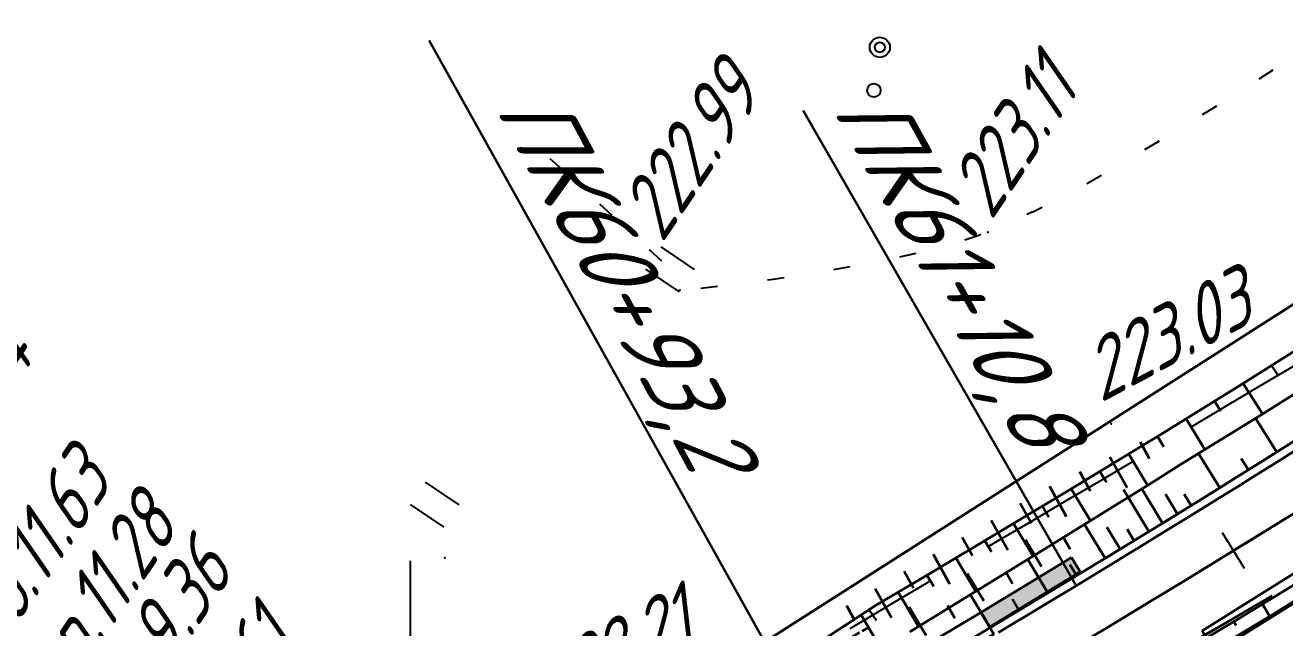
# Model space of a CAD drawing. Header units: millimetres. Extents: x -698 to 8131, y -704 to 4503.
# Drawn here: x 4483 to 4557.9, y 3062.8 to 3098.7 of the extents above; entities that cross this region are included whole.
import ezdxf
from ezdxf import colors
from ezdxf.entities.mleader import LeaderData, LeaderLine
from ezdxf.math import Vec2, Vec3

# ---------------------------------------------------------------- set-up
doc = ezdxf.new("R2010")
doc.units = ezdxf.units.MM
doc.linetypes.add('ACAD_ISO02W100', pattern=[15, 12, -3])
doc.linetypes.add('CONTI', pattern=[0])
for name, color, linetype, lineweight in [('10', 1, 'Continuous', 35), ('КОПИЯ_ОСЬ_13_ОТКОСЫ', 7, 'Continuous', 30), ('Остановки', 1, 'Continuous', 30), ('ОСЬ_ВЕРХ_ПОКРЫТИЯ_ГРАНИЦЫ_ПОЛОС', 7, 'Continuous', 30), ('ОСЬ_ВЕРХ_ПОКРЫТИЯ_ОСЬ', 1, 'Continuous', 30), ('Ось_примыкания', 1, 'Continuous', 35), ('Привязка', 250, 'Continuous', 35), ('Тротуар', 40, 'Continuous', 35), ('Трубы мет.', 7, 'ACAD_ISO02W100', 30)]:
    doc.layers.add(name, color=color, linetype=linetype, lineweight=lineweight)
for name, color, linetype in [('NAD_MDEFAULT', 7, 'CONTI'), ('PI_OTDEFAULT', 172, 'CONTI'), ('PI_TTDEFAULT', 5, 'CONTI'), ('SETKR', 2, 'CONTI'), ('SIT_LDEFAULT', 7, 'CONTI'), ('USLZNDEFAULT', 7, 'CONTI'), ('ZAPSKDEFAULT', 7, 'CONTI'), ('Выноски', 250, 'Continuous'), ('ОСЬ_ВЕРХ_ПОКРЫТИЯ_ПИКЕТЫ', 1, 'Continuous'), ('разметка', 7, 'Continuous')]:
    doc.layers.add(name, color=color, linetype=linetype)
doc.styles.add('eskd', font='isocpeui.ttf', dxfattribs={"width": 1.2})
doc.styles.add('ГОСТ', font='isocpeui.ttf', dxfattribs={"height": 4})

# ---------------------------------------------------------------- blocks, each defined once
blk = doc.blocks.new('BL_333')
at = {"color": 0}
for p, q in [((0, -6), (0, 6)), ((-6, 0), (6, 0))]:
    blk.add_line(p, q, dxfattribs=at)
blk = doc.blocks.new('BL_2011')
at = {"color": 0}
for p, q in [((0, 0), (0, 2.4)), ((1.6, 0), (1.6, 2.4))]:
    blk.add_line(p, q, dxfattribs=at)
blk = doc.blocks.new('BL_2010')
at = {"color": 0}
for centre, radius in [((0, 5.78), 0.4), ((0, 3.46), 0.6), ((0, 3.46), 0.3), ((0, 0), 0.8), ((-3.46, -1.74), 0.6), ((-3.46, -1.74), 0.3), ((3.46, -1.74), 0.6), ((3.46, -1.74), 0.3), ((-5.78, -2.88), 0.4), ((5.78, -2.88), 0.4)]:
    blk.add_circle(centre, radius, dxfattribs=at)
blk = doc.blocks.new('*U49')
at = {"layer": 'КОПИЯ_ОСЬ_13_ОТКОСЫ'}
for points in [[(159.979, 452.659), (163.951, 455.244), (167.215, 457.174), (175.335, 462.029), (180.979, 465.463), (185.782, 468.442), (190.552, 471.455)], [(165.98, 453.676), (174.068, 458.633), (180.495, 462.638), (182.095, 463.646), (186.92, 466.622), (191.713, 469.633)], [(187.509, 469.533), (187.891, 468.928)], [(185.818, 468.465), (186.965, 466.65)], [(184.119, 467.41), (184.494, 466.805)], [(182.419, 466.356), (183.545, 464.54)], [(180.718, 465.304), (181.094, 464.687)], [(179.01, 464.264), (180.136, 462.414)], [(177.301, 463.225), (177.684, 462.596)], [(175.592, 462.186), (176.74, 460.298)], [(173.877, 461.157), (174.266, 460.507)], [(172.16, 460.131), (173.327, 458.179)], [(170.444, 459.105), (170.84, 458.441)], [(168.727, 458.078), (169.917, 456.089)], [(167.01, 457.053), (167.413, 456.372)], [(165.288, 456.035), (166.496, 453.993)], [(163.577, 455.001), (163.999, 454.353)]]:
    blk.add_lwpolyline(points, dxfattribs=at)

msp = doc.modelspace()

# ---------------------------------------------------------------- hatches: boundary and pattern name
at = {"layer": 'Тротуар', "lineweight": 30, "ltscale": 7}
msp.add_hatch(color=256, dxfattribs=at).paths.add_polyline_path([(4545.255, 3067.03), (4539.858, 3063.746), (4540.372, 3062.885), (4545.776, 3066.175)])

# ---------------------------------------------------------------- linework, layer by layer
at = {"layer": '10'}
msp.add_line((4594.853, 3105.354), (4502.873, 3046.584), dxfattribs=at)
msp.add_lwpolyline([(4789.103, 3384.464), (4785.093, 3347.224), (4781.963, 3330.514), (4765.343, 3289.654), (4750.583, 3264.934), (4737.293, 3247.844), (4704.083, 3217.114), (4605.073, 3113.424), (4594.853, 3105.354), (4502.873, 3046.584), (4488.273, 3034.384), (4472.633, 3015.434), (4468.193, 2995.454), (4472.373, 2972.494)], dxfattribs=at)
at = {"layer": 'PI_TTDEFAULT', "color": 5}
for p in [(4540.279, 3086.38, 223.113), (4521.949, 3082.93, 222.991), (4547.609, 3074.97, 223.028), (4507.969, 3067.01, 222.887)]:
    msp.add_point(p, dxfattribs=at)
at = {"layer": 'SIT_LDEFAULT', "color": 7}
for p, q in [((4556.409, 3095.5), (4557.249, 3096.04)), ((4553.039, 3093.37), (4553.889, 3093.9)), ((4549.619, 3091.29), (4550.479, 3091.81)), ((4514.229, 3090.77), (4514.969, 3090.09)), ((4546.159, 3089.27), (4547.029, 3089.77)), ((4517.169, 3088.06), (4517.909, 3087.38)), ((4542.919, 3087.57), (4543.509, 3087.87)), ((4542.599, 3087.44), (4542.909, 3087.58)), ((4538.899, 3085.93), (4539.849, 3086.24)), ((4520.119, 3085.35), (4520.859, 3084.67)), ((4535.039, 3084.9), (4536.009, 3085.13)), ((4531.109, 3084.16), (4532.089, 3084.34)), ((4523.199, 3083.05), (4524.189, 3083.16)), ((4527.169, 3083.54), (4527.369, 3083.56)), ((4527.369, 3083.57), (4528.159, 3083.69)), ((4556.059, 3076.99), (4558.549, 3078.47)), ((4553.639, 3075.55), (4556.059, 3076.99)), ((4552.399, 3074.81), (4553.639, 3075.55)), ((4547.099, 3071.67), (4548.959, 3072.77)), ((4545.019, 3070.45), (4547.099, 3071.67)), ((4542.949, 3069.23), (4545.019, 3070.45)), ((4540.869, 3068.01), (4542.949, 3069.23)), ((4540.339, 3067.69), (4540.869, 3068.01)), ((4534.649, 3064.33), (4536.719, 3065.56)), ((4536.719, 3065.56), (4536.899, 3065.67)), ((4557.169, 3064.75), (4551.109, 3061.15)), ((4557.169, 3064.75), (4554.629, 3063.26)), ((4532.079, 3062.79), (4534.649, 3064.33)), ((4554.629, 3063.26), (4551.919, 3061.71))]:
    msp.add_line(p, q, dxfattribs=at)
at = {"layer": 'КОПИЯ_ОСЬ_13_ОТКОСЫ'}
for points in [[(4535.625, 3062.591), (4543.712, 3067.547), (4550.139, 3071.552), (4551.739, 3072.56), (4556.564, 3075.536), (4561.358, 3078.547)], [(4536.765, 3060.663), (4544.91, 3065.553), (4551.389, 3069.509), (4556.221, 3072.51), (4561.026, 3075.546)], [(4557.464, 3073.295), (4556.193, 3075.307)], [(4554.072, 3071.175), (4552.804, 3073.217)], [(4555.772, 3072.231), (4555.349, 3072.911)], [(4550.671, 3069.071), (4549.427, 3071.108)], [(4552.374, 3070.12), (4551.954, 3070.796)], [(4547.257, 3066.986), (4546.032, 3068.993)], [(4548.964, 3068.029), (4548.556, 3068.697)], [(4543.838, 3064.91), (4542.647, 3066.894)], [(4551.485, 3060.179), (4557.233, 3063.623), (4562.097, 3066.685)], [(4545.55, 3065.944), (4545.148, 3066.603)], [(4548.596, 3059.418), (4555.15, 3063.358), (4560.047, 3066.354)], [(4540.409, 3062.851), (4539.236, 3064.804)], [(4542.124, 3063.881), (4541.733, 3064.532)], [(4556.605, 3064.249), (4557.053, 3063.515)], [(4554.898, 3063.207), (4555.042, 3062.967)]]:
    msp.add_lwpolyline(points, dxfattribs=at)
at = {"layer": 'Остановки', "color": 1, "linetype": 'Continuous'}
for points in [[(4569.972, 3073.272), (4569.972, 3073.272), (4553.023, 3062.656), (4553.023, 3062.656), (4553.819, 3061.384), (4570.768, 3072.001)], [(4523.458, 3052.202), (4523.458, 3052.202), (4540.627, 3062.459), (4540.627, 3062.459), (4539.858, 3063.746), (4522.688, 3053.489)]]:
    msp.add_lwpolyline(points, close=True, dxfattribs=at)
at = {"layer": 'ОСЬ_ВЕРХ_ПОКРЫТИЯ_ГРАНИЦЫ_ПОЛОС', "linetype": 'Continuous'}
for points in [[(4540.908, 3062.558), (4541.754, 3063.066), (4542.599, 3063.575), (4543.444, 3064.084), (4544.289, 3064.594), (4545.133, 3065.104), (4545.977, 3065.615), (4546.82, 3066.127), (4547.662, 3066.64), (4548.504, 3067.153), (4549.345, 3067.667), (4550.185, 3068.182), (4551.025, 3068.698), (4551.864, 3069.215), (4552.703, 3069.732), (4553.541, 3070.251), (4554.378, 3070.77), (4555.214, 3071.291), (4556.049, 3071.812), (4556.884, 3072.335), (4557.718, 3072.859), (4558.551, 3073.383)], [(4546.445, 3066.485), (4546.56, 3066.555), (4547.402, 3067.067), (4548.243, 3067.58), (4549.084, 3068.094), (4549.924, 3068.608), (4550.763, 3069.124), (4551.602, 3069.64), (4552.44, 3070.158), (4553.277, 3070.676), (4554.114, 3071.195), (4554.949, 3071.715), (4555.784, 3072.236), (4556.618, 3072.758), (4557.452, 3073.282), (4558.284, 3073.806)]]:
    msp.add_lwpolyline(points, dxfattribs=at)
at = {"layer": 'ОСЬ_ВЕРХ_ПОКРЫТИЯ_ОСЬ'}
msp.add_lwpolyline([(4545, 3061.435), (4547.544, 3062.961), (4550.084, 3064.495), (4551.775, 3065.522), (4553.463, 3066.552), (4555.149, 3067.587), (4556.833, 3068.625), (4558.514, 3069.668)], dxfattribs=at)
at = {"layer": 'ОСЬ_ВЕРХ_ПОКРЫТИЯ_ПИКЕТЫ'}
msp.add_line((4555.548, 3066.364), (4554.239, 3068.494), dxfattribs=at)
at = {"layer": 'Ось_примыкания', "color": 0}
for p, q in [((4549.33, 3073.899), (4549.875, 3072.918)), ((4547.532, 3073.018), (4548.554, 3071.177)), ((4545.733, 3072.138), (4546.369, 3070.991)), ((4543.934, 3071.257), (4544.936, 3069.453)), ((4549.842, 3068.558), (4548.343, 3071.076)), ((4551.546, 3069.606), (4550.837, 3070.797)), ((4542.2, 3070.261), (4542.864, 3069.064)), ((4540.476, 3069.246), (4541.461, 3067.471)), ((4538.752, 3068.231), (4539.359, 3067.137)), ((4548.136, 3067.515), (4547.36, 3068.817)), ((4543.463, 3066.486), (4542.51, 3068.08)), ((4545.18, 3067.512), (4544.815, 3068.122)), ((4537.027, 3067.216), (4538.001, 3065.462)), ((4535.303, 3066.201), (4535.853, 3065.21)), ((4540.03, 3064.434), (4539.051, 3066.071)), ((4541.746, 3065.46), (4541.34, 3066.139)), ((4533.579, 3065.186), (4534.542, 3063.453)), ((4531.863, 3064.157), (4532.348, 3063.284)), ((4536.596, 3062.381), (4535.592, 3064.063)), ((4538.313, 3063.408), (4537.865, 3064.156))]:
    msp.add_line(p, q, dxfattribs=at)
at = {"layer": 'Привязка', "lineweight": 30, "ltscale": 7}
for points in [[(4528.018, 3060.168), (4507.049, 3097.773)], [(4545.493, 3065.417), (4529.283, 3093.614)]]:
    msp.add_lwpolyline(points, dxfattribs=at)
at = {"layer": 'разметка', "lineweight": 30, "ltscale": 7}
msp.add_lwpolyline([(4548.814, 3063.728, 0.006742), (4565.808, 3074.274)], format="xyb", dxfattribs=at)
at = {"layer": 'Тротуар', "lineweight": 30, "ltscale": 7}
for points in [[(4539.858, 3063.746), (4545.255, 3067.03)], [(4545.255, 3067.03), (4545.77, 3066.172)], [(4540.372, 3062.885), (4545.77, 3066.172)]]:
    msp.add_lwpolyline(points, dxfattribs=at)
at = {"layer": 'Трубы мет.', "lineweight": 30}
msp.add_lwpolyline([(4533.763, 3061.845), (4532.753, 3063.571)], dxfattribs=at)
at = {"layer": 'Трубы мет.', "lineweight": 30, "ltscale": 0.06}
msp.add_lwpolyline([(4526.586, 3059.005), (4533.169, 3062.859)], dxfattribs=at)

# ---------------------------------------------------------------- block references
at = {"layer": 'SETKR', "color": 82}
msp.add_blockref('BL_333', (4505.929, 3060.83), dxfattribs=at)
at = {"layer": 'USLZNDEFAULT', "color": 7, "rotation": 56}
msp.add_blockref('BL_2010', (4534.342, 3101.216), dxfattribs=at)
at = {"layer": 'ZAPSKDEFAULT', "color": 7, "rotation": 56}
for p in [(4521.929, 3082.83), (4507.929, 3068.83)]:
    msp.add_blockref('BL_2011', p, dxfattribs=at)
at = {"layer": 'КОПИЯ_ОСЬ_13_ОТКОСЫ'}
msp.add_blockref('*U49', (4369.644, 2608.914), dxfattribs=at)

# ---------------------------------------------------------------- texts
at = {"layer": 'NAD_MDEFAULT', "color": 7, "style": 'eskd', "oblique": 10, "width": 0.8}
for s, p in [('в.о.11.63', (4480.988, 3060.685)), ('в.пр.11.28', (4483.598, 3056.051)), ('н.пр.9.36', (4487.191, 3053.837))]:
    msp.add_text(s, height=3.5, rotation=56, dxfattribs=at).set_placement(p)
at = {"layer": 'PI_OTDEFAULT', "color": 172, "style": 'eskd', "oblique": 10, "width": 0.8}
for s, rotation, p in [('223.11', 56, (4540.475, 3087.011)), ('222.99', 56, (4520.892, 3085.665)), ('223.03', 28, (4546.969, 3076.2)), ('222.54', 56, (4477.673, 3070.135)), ('222.21', 28, (4514.286, 3057.521)), ('222.61', 56, (4493.602, 3053.755))]:
    msp.add_text(s, height=3.5, rotation=rotation, dxfattribs=at).set_placement(p)
at = {"layer": 'Привязка', "lineweight": 30, "ltscale": 7, "style": 'ГОСТ', "oblique": 15}
for s, rotation, p in [('ПК60+93,2', 298.14278, (4510.925, 3093.766, 126.574)), ('ПК61+10,8', 298.89167, (4530.974, 3093.713, 126.574))]:
    msp.add_text(s, height=4, rotation=rotation, dxfattribs=at).set_placement(p)

# ---------------------------------------------------------------- leaders
at = {"layer": 'Выноски', "linetype": 'Continuous'}
ml = msp.add_multileader_mtext('Standard', dxfattribs=at)
ml.set_content('Граница работа по примыканию', color=256, style='ГОСТ')
ml.set_leader_properties()
ml.build(insert=Vec2(0, 0))
ml.multileader.update_dxf_attribs({"text_left_attachment_type": 5, "text_right_attachment_type": 5, "dogleg_length": 0, "arrow_head_size": 0.18})
ctx = ml.context
ctx.base_point, ctx.char_height, ctx.arrow_head_size, ctx.landing_gap_size, ctx.plane_origin, ctx.plane_x_axis, ctx.plane_y_axis = Vec3(4434.439, 3073.232), 5, 0.18, 0, Vec3(4589.939, 3129.07), Vec3(0.559193, 0.829038), Vec3(-0.829038, 0.559193)
ctx.left_attachment, ctx.right_attachment = 5, 5
notes = []
notes.append((ctx, [(1, (1, 1, 0), (4434.439, 3073.232), (0.559193, 0.829038), 0, [(0, [(4475.293, 3022.705)], 0, [])])]))
ctx.mtext.insert, ctx.mtext.text_direction, ctx.mtext.rotation, ctx.mtext.flow_direction = Vec3(4429.106, 3076.829), Vec3(0.559193, 0.829038), 0.977384, 5
ml = msp.add_multileader_mtext('Standard', dxfattribs=at)
ml.set_content('Граница работа по примыканию', color=256, style='ГОСТ')
ml.set_leader_properties()
ml.build(insert=Vec2(0, 0))
ml.multileader.update_dxf_attribs({"text_left_attachment_type": 5, "text_right_attachment_type": 5, "dogleg_length": 0, "arrow_head_size": 0.18})
ctx = ml.context
ctx.base_point, ctx.char_height, ctx.arrow_head_size, ctx.landing_gap_size, ctx.plane_origin, ctx.plane_x_axis, ctx.plane_y_axis = Vec3(4561.087, 2987.724), 5, 0.18, 0, Vec3(4645.972, 3029.058), Vec3(0.559193, 0.829038), Vec3(-0.829038, 0.559193)
ctx.left_attachment, ctx.right_attachment = 5, 5
notes.append((ctx, [(1, (1, 1, 0), (4561.087, 2987.724), (0.559193, 0.829038), 0, [(0, [(4493.073, 2975.697)], 0, [])])]))
ctx.mtext.insert, ctx.mtext.text_direction, ctx.mtext.rotation, ctx.mtext.flow_direction = Vec3(4555.754, 2991.321), Vec3(0.559193, 0.829038), 0.977384, 5
for ctx, leaders in notes:
    for number, flags, end, landing, length, lines in leaders:
        leader = LeaderData()
        leader.index, (leader.has_last_leader_line, leader.has_dogleg_vector, leader.attachment_direction) = number, flags
        leader.last_leader_point, leader.dogleg_vector, leader.dogleg_length = Vec3(end), Vec3(landing), length
        for number, points, colour, breaks in lines:
            line = LeaderLine()
            line.index, line.vertices, line.color, line.breaks = number, Vec3.list(points), colors.encode_raw_color(colour), breaks
            leader.lines.append(line)
        ctx.leaders.append(leader)

doc.saveas('drawing.dxf')
